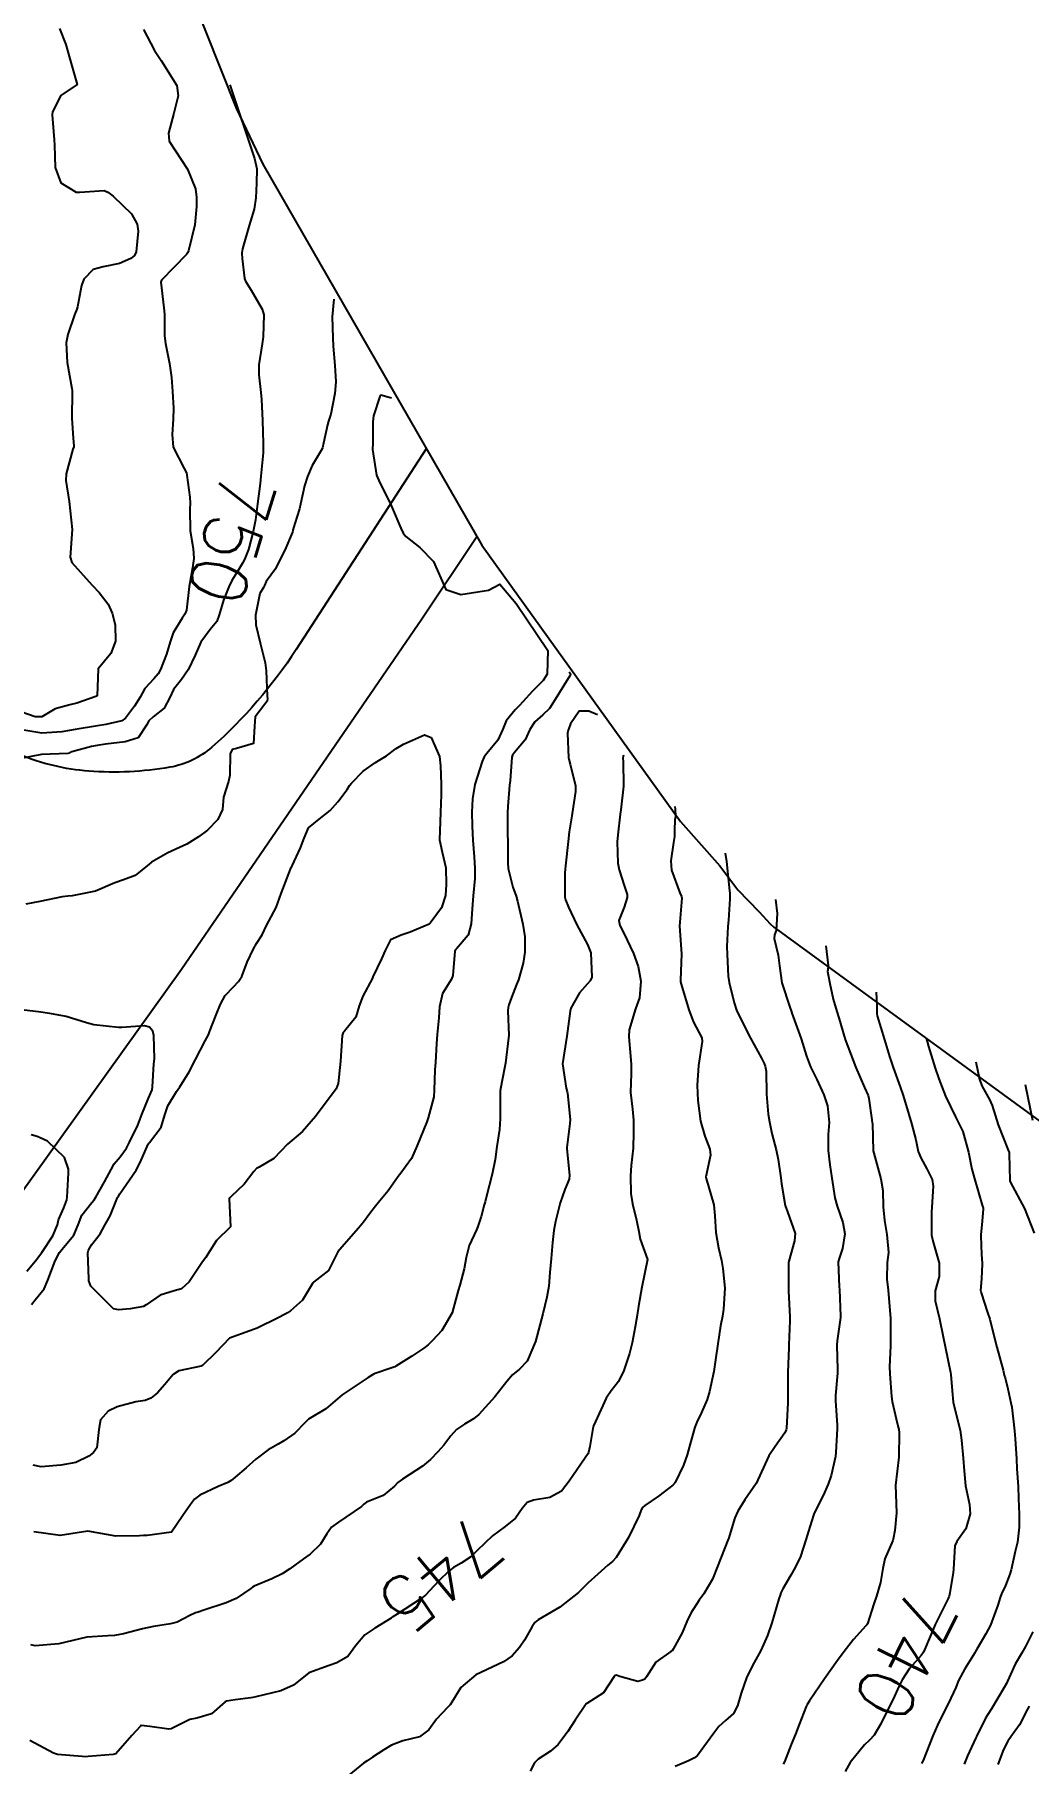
# Model space of a CAD drawing. Header units: metres. Extents: x 298520 to 308411, y 7433745 to 7450750.
# Drawn here: x 302203.5 to 302274.9, y 7441614 to 7441738.3 of the extents above; entities that cross this region are included whole.
import ezdxf
from ezdxf.enums import TextEntityAlignment as Align

# ---------------------------------------------------------------- set-up
doc = ezdxf.new("R2010")
doc.units = ezdxf.units.M
doc.header["$LTSCALE"] = 10
for name, color, linetype in [('Area', 45, 'Continuous'), ('Cotas', 45, 'Continuous'), ('Curvas de Nivel 1m', 11, 'Continuous'), ('Curvas de Nivel 5m', 15, 'Continuous'), ('Vias Primárias', 230, 'Continuous')]:
    doc.layers.add(name, color=color, linetype=linetype)
doc.styles.add('Style-STANDARD', font='STANDARD.shx')

msp = doc.modelspace()

# ---------------------------------------------------------------- linework, layer by layer
at = {"layer": 'Area'}
msp.add_polyline3d([(302208.02, 7441757.96, 752.92), (302217.98, 7441732.97, 750.75), (302219.88, 7441728.95, 750.72), (302235.62, 7441701.55, 748.02), (302249.92, 7441681.69, 744.9), (302252.73, 7441678.49, 749), (302254.04, 7441676.77, 747.78), (302255.56, 7441675.19, 743.49), (302256.37, 7441674.33, 743.11), (302256.62, 7441674.08, 742.91), (302293.4, 7441647.23, 734.24)], dxfattribs=at)
at = {"layer": 'Curvas de Nivel 1m', "flags": 128}
for points, elevation in [([(302205.26, 7441738.69), (302205.72, 7441737.56), (302205.97, 7441736.69), (302206.55, 7441734.68), (302205.36, 7441733.87), (302204.76, 7441732.7), (302204.74, 7441732.48), (302204.88, 7441730.7), (302204.9, 7441730.3), (302204.97, 7441728.7), (302205.37, 7441727.59), (302206.47, 7441726.94), (302206.72, 7441726.93), (302208.47, 7441727.05), (302208.75, 7441726.94), (302209.12, 7441726.65), (302210.44, 7441725.37), (302210.85, 7441724.63), (302210.92, 7441724.13), (302210.79, 7441722.63), (302210.67, 7441722.37), (302210.41, 7441722.15), (302209.58, 7441721.81), (302208.4, 7441721.57), (302207.69, 7441721.37), (302207.02, 7441720.67), (302206.86, 7441720.21), (302206.56, 7441718.68), (302206.51, 7441718.53), (302206.36, 7441718.12), (302205.86, 7441716.69), (302205.75, 7441716.1), (302205.81, 7441714.69), (302206.16, 7441712.81), (302206.18, 7441712.68), (302206.18, 7441712.57), (302206.16, 7441710.68), (302206.25, 7441709.25), (302206.3, 7441708.68), (302206.3, 7441708.63), (302206.24, 7441708.46), (302205.74, 7441706.69), (302205.72, 7441706.19), (302205.96, 7441704.68), (302206.17, 7441702.68), (302206.04, 7441700.68), (302206.15, 7441700.31), (302207.61, 7441698.67), (302208.12, 7441698.15), (302208.77, 7441697.31), (302209.06, 7441696.65), (302209.27, 7441695.82), (302209.3, 7441694.64), (302208.96, 7441693.76), (302208.05, 7441692.66), (302207.97, 7441690.72), (302207.89, 7441690.66), (302206.52, 7441690.18), (302206.02, 7441690.07), (302204.95, 7441689.77), (302204.01, 7441689.21), (302203.52, 7441689.21), (302202.02, 7441689.73)], 752), ([(302211.32, 7441738.62), (302212.1, 7441737.11), (302212.43, 7441736.61), (302212.58, 7441736.4), (302213.7, 7441734.59), (302213.8, 7441733.85), (302213.5, 7441732.6), (302213.1, 7441731.18), (302213.15, 7441730.6), (302214.48, 7441728.59), (302215.04, 7441727.16), (302215.13, 7441726.58), (302215.12, 7441725.91), (302215.01, 7441724.58), (302214.55, 7441722.72), (302214.5, 7441722.59), (302214.41, 7441722.46), (302213.48, 7441721.52), (302212.61, 7441720.61), (302212.55, 7441720.45), (302212.77, 7441718.61), (302212.81, 7441718.16), (302212.82, 7441716.61), (302212.88, 7441716.06), (302213.18, 7441714.6), (302213.31, 7441713.6), (302213.39, 7441712.6), (302213.47, 7441711.41), (302213.45, 7441710.6), (302213.36, 7441709.5), (302213.45, 7441708.6), (302214.23, 7441707.06), (302214.39, 7441706.75), (302214.43, 7441706.59), (302214.63, 7441705.01), (302214.66, 7441704.58), (302214.65, 7441704.13), (302214.67, 7441702.58), (302214.88, 7441701.3), (302214.92, 7441700.58), (302214.82, 7441699.91), (302214.59, 7441698.58), (302214.39, 7441696.87), (302214.29, 7441696.59), (302214.1, 7441696.3), (302213.43, 7441695.25), (302213.22, 7441694.6), (302212.96, 7441693.71), (302212.54, 7441692.61), (302212.37, 7441692.29), (302212.05, 7441691.93), (302211.41, 7441691.25), (302211.06, 7441690.62), (302210.67, 7441689.97), (302210.01, 7441689.1), (302209.74, 7441688.91), (302208.59, 7441688.65), (302208, 7441688.55), (302206.39, 7441688.29), (302206, 7441688.23), (302205.44, 7441688.13), (302204, 7441688.02), (302202.43, 7441688.29)], 751), ([(302224.99, 7441719.23), (302224.86, 7441717.96), (302224.92, 7441716.46), (302224.95, 7441715.85), (302225.06, 7441714.46), (302225.13, 7441713.29), (302225.07, 7441712.46), (302224.78, 7441710.97), (302224.61, 7441710.47), (302224.53, 7441710.21), (302224.25, 7441708.89), (302224.18, 7441708.54), (302224.15, 7441708.47), (302223.43, 7441707.28), (302223.09, 7441706.48), (302222.88, 7441705.82), (302222.59, 7441704.49), (302222.52, 7441704.16), (302222.18, 7441703.11), (302222.04, 7441702.62), (302222.01, 7441702.49), (302221.48, 7441701.18), (302221.12, 7441700.5), (302220.81, 7441699.84), (302220.13, 7441698.93), (302220, 7441698.64), (302219.94, 7441698.51), (302219.68, 7441698.08), (302219.37, 7441696.52), (302219.38, 7441695.81), (302219.7, 7441694.52), (302220.06, 7441693.1), (302220.13, 7441692.52), (302220.21, 7441690.69), (302220.22, 7441690.52), (302220.21, 7441690.34), (302220.03, 7441690.12), (302219.33, 7441689.21), (302219.3, 7441688.53), (302219.22, 7441687.3), (302217.99, 7441686.94), (302217.68, 7441686.85), (302217.54, 7441686.54), (302217.52, 7441685), (302217.42, 7441684.55), (302217.07, 7441683.42), (302216.98, 7441682.55), (302216.66, 7441681.82), (302215.92, 7441681.06), (302215.27, 7441680.57), (302214.43, 7441680.06), (302213.9, 7441679.8), (302213.06, 7441679.43), (302211.89, 7441678.76), (302211.72, 7441678.61), (302210.71, 7441677.8), (302209.88, 7441677.48), (302209.24, 7441677.28), (302207.86, 7441676.66), (302206.19, 7441676.34), (302205.86, 7441676.32), (302205.45, 7441676.27), (302203.86, 7441675.93), (302202.84, 7441675.74)], 749), ([(302229.14, 7441712.13), (302228.38, 7441712.33), (302228.29, 7441712.25), (302227.85, 7441710.85), (302227.8, 7441710.42), (302227.79, 7441708.88), (302227.78, 7441708.42), (302228.07, 7441706.58), (302228.12, 7441706.42), (302228.22, 7441706.2), (302229.12, 7441704.41), (302229.82, 7441702.76), (302229.98, 7441702.4), (302230.17, 7441702.17), (302231.17, 7441701.39), (302232.15, 7441700.37), (302233.04, 7441698.36), (302234.12, 7441697.99), (302236.12, 7441698.32), (302236.92, 7441698.74), (302238.09, 7441697.35), (302240.38, 7441693.98), (302240.32, 7441692.28), (302240.05, 7441691.82), (302239.27, 7441691.06), (302238.58, 7441690.29), (302238.32, 7441690), (302238.02, 7441689.71), (302237.39, 7441688.93), (302237.13, 7441688.31), (302236.78, 7441687.53), (302235.99, 7441686.56), (302235.8, 7441686.32), (302235.65, 7441686), (302235.13, 7441684.33), (302234.96, 7441683.32), (302234.92, 7441682.34), (302234.93, 7441681.34), (302234.98, 7441680.33), (302235.08, 7441679.15), (302235.13, 7441678.33), (302235.13, 7441677.59), (302235.02, 7441676.33), (302234.93, 7441675.41), (302234.87, 7441674.33), (302234.66, 7441673.51), (302233.82, 7441672.53), (302233.72, 7441672.44), (302233.68, 7441672.35), (302233.54, 7441670.61), (302233.44, 7441670.35), (302232.81, 7441669.32), (302232.58, 7441668.36), (302232.54, 7441667.57), (302232.42, 7441666.36), (302232.38, 7441665.72), (302232.3, 7441664.36), (302232.25, 7441663.83), (302232.21, 7441662.36), (302232.17, 7441661.89), (302231.78, 7441660.37), (302231.75, 7441660.29), (302231.67, 7441660.09), (302230.99, 7441658.38), (302230.57, 7441657.46), (302229.81, 7441656.4), (302229.62, 7441656.15), (302228.89, 7441655.13), (302228.29, 7441654.41), (302227.98, 7441654.03), (302227.59, 7441653.5), (302227.13, 7441652.88), (302226.77, 7441652.43), (302225.56, 7441651.08), (302225.27, 7441650.74), (302225.13, 7441650.45), (302224.61, 7441649.39), (302223.53, 7441648.56), (302223.49, 7441648.52), (302223.46, 7441648.47), (302222.74, 7441647.26), (302221.88, 7441646.49), (302221.65, 7441646.34), (302221.5, 7441646.26), (302220.99, 7441645.99), (302219.49, 7441645.25), (302218.96, 7441645.05), (302217.48, 7441644.54), (302216.51, 7441643.51), (302215.54, 7441642.57), (302215.45, 7441642.52), (302213.85, 7441642.18), (302213.45, 7441641.92), (302212.85, 7441641.19), (302212.31, 7441640.6), (302211.83, 7441640.21), (302211.43, 7441640.06), (302210.76, 7441639.95), (302209.42, 7441639.6), (302208.77, 7441639.29), (302208.22, 7441638.65), (302208.09, 7441637.96), (302207.96, 7441636.65), (302207.72, 7441636.32), (302207.38, 7441636.05), (302206.45, 7441635.59), (302205.37, 7441635.39), (302203.96, 7441635.29), (302203.37, 7441635.4)], 748), ([(302241.91, 7441692.45), (302242, 7441692.3), (302242.01, 7441692.25), (302241.96, 7441692.16), (302240.79, 7441690.27), (302240.49, 7441689.81), (302240.02, 7441689.34), (302239.45, 7441688.84), (302239.09, 7441688.29), (302238.75, 7441687.54), (302237.99, 7441686.64), (302237.84, 7441686.45), (302237.79, 7441686.3), (302237.66, 7441684.61), (302237.62, 7441684.3), (302237.49, 7441682.76), (302237.47, 7441682.3), (302237.48, 7441680.74), (302237.49, 7441680.3), (302237.49, 7441678.7), (302237.53, 7441678.3), (302237.87, 7441676.97), (302238.09, 7441676.3), (302238.19, 7441675.96), (302238.58, 7441674.29), (302238.73, 7441673.39), (302238.73, 7441672.29), (302238.6, 7441671.5), (302238.26, 7441670.3), (302238.13, 7441669.95), (302237.77, 7441669.03), (302237.58, 7441668.49), (302237.53, 7441668.3), (302237.51, 7441668.06), (302237.57, 7441666.3), (302237.56, 7441666.13), (302237.34, 7441664.31), (302237.06, 7441662.95), (302236.96, 7441662.31), (302236.94, 7441661.56), (302236.95, 7441660.31), (302236.89, 7441659.53), (302236.71, 7441658.31), (302236.58, 7441657.38), (302236.37, 7441656.32), (302235.94, 7441654.65), (302235.86, 7441654.33), (302235.81, 7441654.12), (302235.59, 7441653.27), (302235.35, 7441652.56), (302235.24, 7441652.33), (302234.71, 7441651.19), (302234.51, 7441650.34), (302234.36, 7441649.52), (302234.04, 7441648.34), (302233.92, 7441647.95), (302233.5, 7441646.35), (302232.75, 7441645.09), (302232.09, 7441644.36), (302231.78, 7441644.06), (302231.47, 7441643.81), (302230.61, 7441643.24), (302229.45, 7441642.51), (302229.38, 7441642.47), (302229.15, 7441642.4), (302227.9, 7441641.97), (302227.45, 7441641.71), (302225.6, 7441640.45), (302225.43, 7441640.31), (302224.42, 7441639.46), (302223.42, 7441638.84), (302223.18, 7441638.71), (302222.93, 7441638.47), (302222.18, 7441637.71), (302221.39, 7441637.14), (302220.98, 7441636.91), (302220.27, 7441636.51), (302219.38, 7441635.83), (302218.69, 7441635.21), (302217.91, 7441634.53), (302217.6, 7441634.3), (302217.36, 7441634.16), (302216.67, 7441633.87), (302215.35, 7441633.23), (302214.97, 7441632.95), (302214.68, 7441632.58), (302214.13, 7441631.78), (302213.31, 7441630.59), (302211.57, 7441630.35), (302211.31, 7441630.33), (302211.01, 7441630.32), (302209.31, 7441630.3), (302207.31, 7441630.66), (302205.31, 7441630.33), (302203.42, 7441630.6)], 747), ([(302243.94, 7441689.34), (302243.33, 7441689.62), (302242.64, 7441689.62), (302242.01, 7441688.7), (302241.89, 7441688.37), (302241.83, 7441688.25), (302241.78, 7441688.03), (302241.86, 7441686.25), (302241.88, 7441686.15), (302241.98, 7441685.81), (302242.36, 7441684.25), (302242.37, 7441683.84), (302242.13, 7441682.25), (302242.1, 7441682.08), (302241.92, 7441680.93), (302241.83, 7441680.25), (302241.64, 7441678.5), (302241.62, 7441678.25), (302241.6, 7441677.98), (302241.61, 7441676.25), (302241.64, 7441676.04), (302241.86, 7441675.51), (302242.45, 7441674.24), (302243.23, 7441672.83), (302243.46, 7441672.23), (302243.55, 7441670.48), (302243.43, 7441670.23), (302242.66, 7441669.36), (302242.02, 7441668.25), (302241.97, 7441668.04), (302241.74, 7441666.25), (302241.44, 7441664.25), (302241.7, 7441662.5), (302241.77, 7441662.25), (302241.8, 7441662.14), (302241.97, 7441660.25), (302241.96, 7441659.96), (302241.74, 7441658.25), (302241.74, 7441658.15), (302241.94, 7441656.25), (302241.91, 7441655.96), (302241.61, 7441655.21), (302241.27, 7441654.26), (302240.92, 7441652.92), (302240.8, 7441652.26), (302240.71, 7441651.41), (302240.62, 7441650.26), (302240.53, 7441649.25), (302240.45, 7441648.27), (302240.31, 7441647.48), (302240.02, 7441646.27), (302239.48, 7441644.28), (302238.88, 7441642.87), (302238.33, 7441642.29), (302237.84, 7441641.9), (302237.44, 7441641.42), (302236.57, 7441640.31), (302235.42, 7441639.04), (302235.03, 7441638.72), (302234.39, 7441638.34), (302233.8, 7441637.96), (302233.4, 7441637.5), (302232.91, 7441636.84), (302232.47, 7441636.36), (302231.93, 7441635.81), (302231.37, 7441635.33), (302229.92, 7441634.39), (302229.6, 7441634.15), (302229.36, 7441633.89), (302228.54, 7441633.21), (302227.34, 7441632.74), (302227.16, 7441632.6), (302226.98, 7441632.43), (302225.32, 7441631.29), (302224.83, 7441630.94), (302224.49, 7441630.46), (302224.04, 7441629.73), (302223.3, 7441628.99), (302222.99, 7441628.78), (302222.55, 7441628.48), (302221.83, 7441627.94), (302221.28, 7441627.59), (302220.54, 7441627.23), (302219.27, 7441626.69), (302219.15, 7441626.63), (302219.02, 7441626.52), (302217.96, 7441625.82), (302217.25, 7441625.51), (302215.65, 7441624.97), (302215.25, 7441624.84), (302215.04, 7441624.77), (302214.63, 7441624.58), (302213.72, 7441624.1), (302213.24, 7441624), (302212.03, 7441623.81), (302211.23, 7441623.63), (302209.86, 7441623.27), (302209.23, 7441623.14), (302208.75, 7441623.12), (302207.23, 7441623.04), (302205.72, 7441622.68), (302205.22, 7441622.54), (302203.53, 7441622.4), (302203.22, 7441622.49)], 746), ([(302249.51, 7441682.75), (302249.54, 7441682.57), (302249.55, 7441682.01), (302249.51, 7441681.79), (302249.48, 7441681.06), (302249.47, 7441680.61), (302249.42, 7441680.16), (302249.22, 7441678.84), (302249.27, 7441678.17), (302249.87, 7441676.56), (302249.99, 7441676.28), (302250.01, 7441676.16), (302249.84, 7441674.16), (302249.98, 7441672.16), (302249.91, 7441670.28), (302249.92, 7441670.16), (302249.96, 7441669.98), (302250.52, 7441668.15), (302250.85, 7441667.24), (302251.44, 7441666.13), (302251.48, 7441665.87), (302251.2, 7441664.14), (302251.12, 7441662.72), (302251.14, 7441662.14), (302251.17, 7441661.62), (302251.35, 7441660.13), (302251.66, 7441659.06), (302252.02, 7441658.13), (302252.08, 7441657.68), (302251.74, 7441656.13), (302251.75, 7441656), (302252.32, 7441654.12), (302252.38, 7441653.33), (302252.45, 7441652.12), (302252.65, 7441651.03), (302252.85, 7441650.12), (302252.95, 7441649.53), (302253.09, 7441648.12), (302253.01, 7441646.61), (302252.93, 7441646.12), (302252.8, 7441645.42), (302252.6, 7441644.12), (302252.46, 7441643.13), (302252.3, 7441642.13), (302252.01, 7441640.7), (302251.84, 7441640.13), (302251.42, 7441639.19), (302251.08, 7441638.48), (302250.95, 7441638.14), (302250.6, 7441636.94), (302250.39, 7441636.15), (302250.12, 7441635.4), (302249.52, 7441634.16), (302249.46, 7441634.06), (302249.36, 7441633.95), (302248.34, 7441633.18), (302247.34, 7441632.51), (302247.17, 7441632.35), (302247.08, 7441632.18), (302246.93, 7441631.79), (302246.17, 7441630.2), (302245.3, 7441628.77), (302245.03, 7441628.48), (302244.69, 7441628.22), (302243.96, 7441627.55), (302243.27, 7441626.93), (302242.92, 7441626.58), (302242.59, 7441626.24), (302241.25, 7441625.19), (302240.67, 7441624.85), (302239.68, 7441624.28), (302239.44, 7441624.08), (302239.24, 7441623.8), (302238.69, 7441622.82), (302238.35, 7441622.29), (302237.82, 7441621.69), (302237.2, 7441621.25), (302235.19, 7441620.33), (302234.13, 7441619.4), (302233.47, 7441618.35), (302233.36, 7441618.16), (302233.17, 7441617.97), (302232.37, 7441617.14), (302231.82, 7441616.37), (302231.14, 7441615.87), (302229.95, 7441615.58), (302229.13, 7441615.26), (302228.59, 7441614.94), (302227.76, 7441614.41), (302227.4, 7441614.14), (302227.12, 7441613.96), (302225.27, 7441612.45)], 744), ([(302253.13, 7441679.41), (302253.21, 7441678.81), (302253.44, 7441676.69), (302253.45, 7441676.53), (302253.46, 7441676.11), (302253.37, 7441674.59), (302253.32, 7441674.12), (302253.24, 7441672.69), (302253.26, 7441672.12), (302253.35, 7441670.56), (302253.4, 7441670.11), (302253.77, 7441668.65), (302253.95, 7441668.11), (302254.1, 7441667.76), (302254.94, 7441666.1), (302255.73, 7441664.67), (302255.92, 7441664.29), (302256, 7441664.09), (302256.07, 7441663.74), (302256.09, 7441662.08), (302256.22, 7441660.63), (302256.31, 7441660.08), (302256.48, 7441659.25), (302256.78, 7441658.07), (302256.94, 7441657.37), (302257.13, 7441656.07), (302257.18, 7441655.63), (302257.43, 7441654.06), (302257.6, 7441653.62), (302258.15, 7441652.05), (302258.1, 7441651.52), (302257.69, 7441650.06), (302257.67, 7441649.94), (302257.67, 7441648.06), (302257.67, 7441647.91), (302257.78, 7441646.06), (302257.78, 7441645.78), (302257.69, 7441644.06), (302257.69, 7441643.85), (302257.63, 7441642.06), (302257.63, 7441641.88), (302257.63, 7441640.06), (302257.62, 7441639.87), (302257.54, 7441638.06), (302257.52, 7441637.95), (302257.41, 7441637.73), (302256.71, 7441636.75), (302256.27, 7441636.08), (302255.36, 7441634.09), (302254.55, 7441632.9), (302254.03, 7441632.1), (302253.81, 7441631.62), (302253.37, 7441630.11), (302253.35, 7441630.07), (302253.31, 7441630), (302252.57, 7441628.12), (302252.21, 7441627.19), (302251.59, 7441626.14), (302251.26, 7441625.69), (302250.65, 7441624.75), (302250.37, 7441624.15), (302250.04, 7441623.34), (302249.39, 7441622.16), (302249.31, 7441622.06), (302249.21, 7441622), (302248.15, 7441621.23), (302247.47, 7441620.18), (302247.35, 7441620.02), (302247.19, 7441619.93), (302246.85, 7441619.85), (302245.55, 7441620.2), (302245.28, 7441620.29), (302245.19, 7441620.28), (302245.16, 7441620.25), (302245.14, 7441620.21), (302244.38, 7441619.02), (302243.17, 7441618.26), (302243.13, 7441618.23), (302242.34, 7441617.06), (302241.82, 7441616.25), (302241.13, 7441615.31), (302240.56, 7441614.83), (302239.68, 7441614.27), (302239.41, 7441613.99), (302239.11, 7441613.4)], 743), ([(302256.75, 7441676.08), (302256.87, 7441675.06), (302256.8, 7441673.85), (302256.67, 7441673.53), (302256.65, 7441673.26), (302256.94, 7441672.07), (302257.03, 7441671.29), (302257.21, 7441670.07), (302257.77, 7441668.33), (302257.87, 7441668.06), (302257.92, 7441667.9), (302258.58, 7441666.05), (302258.97, 7441664.81), (302259.26, 7441664.04), (302259.71, 7441663.13), (302260.22, 7441662.03), (302260.47, 7441661.24), (302260.59, 7441660.03), (302260.52, 7441659.17), (302260.52, 7441658.03), (302260.66, 7441657), (302260.8, 7441656.03), (302261.01, 7441654.63), (302261.17, 7441654.02), (302261.59, 7441652.84), (302261.72, 7441652.02), (302261.56, 7441650.97), (302261.31, 7441650.27), (302261.25, 7441650.02), (302261.33, 7441648.22), (302261.34, 7441648.02), (302261.42, 7441646.11), (302261.41, 7441646.02), (302261.18, 7441644.33), (302261.16, 7441644.02), (302261.2, 7441642.28), (302261.19, 7441642.02), (302261.05, 7441640.41), (302261.05, 7441640.02), (302261.17, 7441638.27), (302261.17, 7441638.02), (302261.08, 7441636.33), (302261.05, 7441636.02), (302260.75, 7441634.65), (302260.53, 7441634.03), (302260.16, 7441633.22), (302259.58, 7441632.04), (302259.5, 7441631.87), (302259.33, 7441631.34), (302259.01, 7441630.34), (302258.93, 7441630.04), (302258.53, 7441628.82), (302258.16, 7441628.05), (302257.84, 7441627.5), (302257.27, 7441626.51), (302257.12, 7441626.21), (302257.07, 7441626.06), (302256.99, 7441625.79), (302256.47, 7441624.07), (302256.16, 7441623.14), (302255.68, 7441622.08), (302255.2, 7441621.21), (302254.82, 7441620.47), (302254.66, 7441620.1), (302254.28, 7441619), (302254, 7441618.1), (302253.72, 7441617.55), (302253.16, 7441617.04), (302252.66, 7441616.61), (302252.3, 7441616.12), (302251.13, 7441614.52), (302250.92, 7441614.35), (302250.49, 7441614.15), (302249.53, 7441613.74)], 742), ([(302260.36, 7441672.74), (302260.52, 7441671.32), (302260.5, 7441671.01), (302260.49, 7441670.9), (302260.53, 7441670.66), (302260.65, 7441670.03), (302260.89, 7441668.91), (302261.15, 7441668.02), (302261.3, 7441667.56), (302261.74, 7441666.01), (302262.52, 7441664), (302263.14, 7441662.56), (302263.4, 7441661.99), (302263.46, 7441661.76), (302263.68, 7441660.22), (302263.7, 7441659.99), (302263.71, 7441659.96), (302263.77, 7441657.99), (302263.8, 7441657.83), (302264.32, 7441655.98), (302264.46, 7441655.14), (302264.49, 7441653.98), (302264.58, 7441652.99), (302264.75, 7441651.98), (302264.86, 7441650.68), (302264.78, 7441649.98), (302264.75, 7441648.77), (302264.84, 7441647.98), (302264.97, 7441646.52), (302265, 7441645.98), (302265.02, 7441644.45), (302265, 7441643.97), (302264.95, 7441642.48), (302264.97, 7441641.97), (302265.07, 7441640.34), (302265.12, 7441639.97), (302265.42, 7441638.74), (302265.57, 7441638.13), (302265.61, 7441637.97), (302265.63, 7441637.74), (302265.6, 7441635.97), (302265.36, 7441633.97), (302265.44, 7441631.97), (302265.32, 7441630.7), (302265.21, 7441630.08), (302265.17, 7441629.97), (302264.61, 7441628.67), (302264.46, 7441627.98), (302264.29, 7441626.97), (302264.01, 7441625.98), (302263.82, 7441625.42), (302263.35, 7441623.99), (302263.31, 7441623.92), (302263.24, 7441623.84), (302262.36, 7441622.87), (302261.69, 7441622.01), (302261.21, 7441621.35), (302260.27, 7441620.03), (302259.18, 7441618.46), (302259.02, 7441618.2), (302258.94, 7441618.04), (302258.45, 7441616.75), (302258.17, 7441616.05), (302257.88, 7441615.31), (302257.39, 7441614.06), (302257.29, 7441613.89)], 741), ([(302203.26, 7441646.96), (302203.51, 7441647.28), (302204.16, 7441648.07), (302204.43, 7441648.7), (302204.96, 7441650.1), (302205.27, 7441650.68), (302205.56, 7441651.05), (302206.31, 7441651.93), (302206.61, 7441652.67), (302206.87, 7441653.38), (302207.6, 7441654.29), (302207.77, 7441654.48), (302207.88, 7441654.66), (302208.5, 7441655.77), (302208.99, 7441656.65), (302209.21, 7441657.06), (302209.64, 7441657.56), (302210.08, 7441658.2), (302210.3, 7441658.63), (302210.9, 7441659.85), (302211.2, 7441660.62), (302211.68, 7441661.78), (302211.92, 7441662.38), (302211.96, 7441662.61), (302212.06, 7441664.26), (302212.09, 7441664.61), (302212.05, 7441666.3), (302211.99, 7441666.61), (302211.75, 7441666.9), (302211.38, 7441666.98), (302209.75, 7441666.87), (302209.52, 7441666.87), (302207.75, 7441667.06), (302207.21, 7441667.21), (302205.76, 7441667.67), (302204.58, 7441667.88), (302203.76, 7441667.99), (302202.33, 7441668.16)], 748), ([(302267.6, 7441666.07), (302267.6, 7441666.04), (302267.6, 7441666.01), (302267.62, 7441665.94), (302267.65, 7441665.85), (302267.74, 7441665.51), (302268.21, 7441663.94), (302268.48, 7441663.17), (302268.97, 7441661.93), (302269.68, 7441660.45), (302269.95, 7441659.92), (302270.2, 7441659.38), (302270.61, 7441657.91), (302270.85, 7441656.69), (302271.07, 7441655.91), (302271.6, 7441654.1), (302271.65, 7441653.94), (302271.66, 7441653.9), (302271.67, 7441653.84), (302271.59, 7441652.94), (302271.51, 7441651.97), (302271.5, 7441651.9), (302271.56, 7441650.54), (302271.59, 7441649.93), (302271.59, 7441649.9), (302271.59, 7441649.86), (302271.54, 7441648.83), (302271.49, 7441647.93), (302271.5, 7441647.9), (302271.52, 7441647.79), (302271.98, 7441646.37), (302272.14, 7441645.89), (302272.42, 7441644.82), (302272.65, 7441643.88), (302273.1, 7441642.24), (302273.19, 7441641.87), (302273.25, 7441641.67), (302273.44, 7441640.88), (302273.67, 7441639.87), (302273.73, 7441639.57), (302273.92, 7441637.86), (302273.97, 7441637.3), (302274.06, 7441635.86), (302274.1, 7441635.14), (302274.18, 7441633.86), (302274.22, 7441632.99), (302274.26, 7441631.86), (302274.25, 7441630.93), (302274.13, 7441629.86), (302273.98, 7441629.19), (302273.69, 7441627.87), (302273.6, 7441627.55), (302273.28, 7441626.75), (302272.99, 7441626.15), (302272.89, 7441625.88), (302272.72, 7441625.34), (302272.19, 7441623.89), (302271.86, 7441623.26), (302271.22, 7441622.18), (302271.12, 7441622), (302271.07, 7441621.9), (302270.35, 7441620.75), (302269.91, 7441619.91), (302269.7, 7441619.41), (302269.18, 7441618.29), (302268.98, 7441617.92), (302268.38, 7441616.71), (302268.06, 7441615.94), (302267.35, 7441614.17), (302267.25, 7441613.95)], 739), ([(302271.15, 7441664.39), (302271.41, 7441663.12), (302271.6, 7441662.63), (302272.13, 7441661.68), (302272.31, 7441661.27), (302272.75, 7441659.88), (302273.46, 7441658.05), (302273.53, 7441657.87), (302273.55, 7441657.78), (302273.58, 7441655.87), (302273.59, 7441655.84), (302273.62, 7441655.77), (302274.65, 7441653.86), (302275.34, 7441652.09)], 738), ([(302274.7, 7441662.77), (302275.21, 7441660.2)], 737), ([(302202.91, 7441649.34), (302203.55, 7441650.1), (302204.01, 7441650.7), (302204.78, 7441651.9), (302205.12, 7441652.69), (302205.21, 7441653.05), (302205.59, 7441653.89), (302205.79, 7441654.48), (302205.83, 7441654.68), (302205.91, 7441656.39), (302205.92, 7441656.68), (302205.64, 7441657.53), (302204.4, 7441658.7), (302203.89, 7441658.94), (302203.66, 7441659.02), (302203.23, 7441659.14)], 747), ([(302275.24, 7441623.42), (302274.71, 7441622.36), (302274.42, 7441621.86), (302273.98, 7441621.09), (302273.43, 7441619.87), (302273.35, 7441619.71), (302273.19, 7441619.42), (302272.26, 7441617.88), (302271.85, 7441617.2), (302271.19, 7441615.9), (302271.14, 7441615.79), (302270.54, 7441614.5), (302270.3, 7441613.91)], 738), ([(302274.97, 7441618.06), (302274.86, 7441617.85), (302274.29, 7441616.73), (302273.67, 7441615.86), (302273.45, 7441615.56), (302273.13, 7441614.95), (302272.72, 7441613.88)], 737)]:
    msp.add_lwpolyline(points, dxfattribs=dict(at, elevation=elevation))
at = {"layer": 'Curvas de Nivel 1m', "elevation": 749, "flags": 128}
msp.add_lwpolyline([(302232, 7441687.72), (302232.58, 7441686.36), (302232.66, 7441685.68), (302232.71, 7441684.36), (302232.71, 7441683.6), (302232.67, 7441682.36), (302232.63, 7441681.66), (302232.6, 7441680.36), (302232.79, 7441679.47), (302233.04, 7441678.36), (302233.07, 7441677.16), (302233.02, 7441676.36), (302232.74, 7441675.48), (302231.92, 7441674.37), (302231.88, 7441674.33), (302231.84, 7441674.3), (302230.49, 7441673.73), (302229.83, 7441673.51), (302229.07, 7441673.16), (302228.68, 7441672.41), (302228.42, 7441671.8), (302227.79, 7441670.5), (302227.77, 7441670.44), (302227.77, 7441670.42), (302227.08, 7441669.12), (302226.81, 7441668.43), (302226.57, 7441667.62), (302225.75, 7441666.61), (302225.67, 7441666.51), (302225.64, 7441666.44), (302225.6, 7441666.3), (302225.46, 7441664.44), (302225.3, 7441662.85), (302225.15, 7441662.45), (302223.67, 7441660.47), (302222.74, 7441659.4), (302221.65, 7441658.49), (302220.68, 7441657.46), (302219.63, 7441656.83), (302219.43, 7441656.72), (302219.23, 7441656.52), (302218.54, 7441655.6), (302217.6, 7441654.72), (302217.52, 7441654.63), (302217.47, 7441654.54), (302217.57, 7441652.54), (302216.56, 7441651.55), (302215.93, 7441650.56), (302215.78, 7441650.33), (302215.55, 7441650.01), (302214.6, 7441648.57), (302214.03, 7441648.08), (302213.52, 7441647.93), (302212.51, 7441647.61), (302211.51, 7441646.93), (302211.31, 7441646.81), (302210.35, 7441646.63), (302209.5, 7441646.56), (302209.15, 7441646.64), (302207.53, 7441648.28), (302207.39, 7441648.66), (302207.38, 7441648.82), (302207.31, 7441650.66), (302207.36, 7441650.85), (302207.56, 7441651.23), (302208.2, 7441652.02), (302208.54, 7441652.65), (302208.91, 7441653.32), (302209.45, 7441654.64), (302209.5, 7441654.75), (302209.61, 7441654.91), (302210.77, 7441656.62), (302211.08, 7441657.17), (302211.65, 7441658.47), (302211.7, 7441658.56), (302211.75, 7441658.61), (302212.57, 7441659.69), (302212.85, 7441660.6), (302213.05, 7441661.23), (302213.69, 7441662.27), (302213.92, 7441662.59), (302214.6, 7441663.68), (302215.04, 7441664.57), (302215.74, 7441665.92), (302215.97, 7441666.33), (302216.06, 7441666.56), (302216.53, 7441667.79), (302216.85, 7441668.55), (302217.17, 7441669.16), (302217.79, 7441669.8), (302218.15, 7441670.17), (302218.38, 7441670.53), (302218.77, 7441671.56), (302219.22, 7441672.53), (302219.44, 7441672.9), (302219.83, 7441673.54), (302220.16, 7441674.19), (302220.33, 7441674.51), (302220.85, 7441675.5), (302221.21, 7441676.5), (302221.88, 7441678.26), (302221.95, 7441678.42), (302221.99, 7441678.49), (302222.6, 7441679.79), (302222.85, 7441680.48), (302223.18, 7441681.22), (302223.93, 7441681.84), (302224.73, 7441682.46), (302225.29, 7441683.1), (302225.96, 7441683.99), (302226.13, 7441684.27), (302226.25, 7441684.44), (302227.1, 7441685.3), (302227.98, 7441685.92), (302228.29, 7441686.11), (302228.77, 7441686.41), (302229.48, 7441686.92), (302229.99, 7441687.24), (302231.52, 7441687.9)], close=True, dxfattribs=at)
at = {"layer": 'Curvas de Nivel 5m', "flags": 128}
for points, elevation in [([(302217.51, 7441734.64), (302219.28, 7441729.36), (302219.45, 7441728.6), (302219.43, 7441727.57), (302219.38, 7441726.53), (302219.26, 7441725.72), (302218.91, 7441724.53), (302218.42, 7441722.85), (302218.37, 7441722.58), (302218.37, 7441722.54), (302218.41, 7441722.15), (302218.58, 7441720.73), (302218.64, 7441720.54), (302219.04, 7441719.88), (302219.85, 7441718.52), (302219.95, 7441718.11), (302219.9, 7441716.52), (302219.84, 7441716.02), (302219.59, 7441714.52), (302219.59, 7441713.8), (302219.74, 7441712.52), (302219.8, 7441712.02), (302219.86, 7441710.52), (302219.9, 7441708.86), (302219.92, 7441708.51), (302219.9, 7441708.18), (302219.75, 7441706.52), (302219.69, 7441705.99), (302219.51, 7441704.52), (302219.35, 7441703.36), (302219.19, 7441702.52), (302218.86, 7441701.23), (302218.56, 7441700.53), (302218.43, 7441700.26), (302218.14, 7441699.78), (302217.66, 7441699.01), (302217.45, 7441698.55), (302217.06, 7441697.6), (302216.76, 7441696.55), (302216.58, 7441696.07), (302216.09, 7441695.49), (302215.42, 7441694.57), (302215.02, 7441693.63), (302214.53, 7441692.58), (302214.05, 7441691.9), (302213.47, 7441691.16), (302213.19, 7441690.6), (302212.8, 7441689.82), (302212.01, 7441689.21), (302211.69, 7441688.93), (302211.53, 7441688.61), (302210.92, 7441687.7), (302209.99, 7441687.41), (302208.58, 7441687.24), (302207.99, 7441687.15), (302207.58, 7441687.07), (302206.16, 7441686.68), (302206.03, 7441686.63), (302205.98, 7441686.6), (302205.88, 7441686.58), (302203.98, 7441686.5), (302202.48, 7441686.22)], 750), ([(302245.86, 7441686.38), (302245.79, 7441686.4), (302245.77, 7441686.2), (302245.79, 7441686.01), (302245.81, 7441684.21), (302245.62, 7441682.53), (302245.58, 7441682.21), (302245.41, 7441680.72), (302245.37, 7441680.22), (302245.42, 7441678.68), (302245.51, 7441678.21), (302245.87, 7441677.08), (302246.08, 7441676.42), (302246.09, 7441676.21), (302245.86, 7441675.52), (302245.49, 7441674.57), (302245.55, 7441674.21), (302245.83, 7441673.64), (302246.53, 7441672.2), (302246.87, 7441671.26), (302247.07, 7441670.19), (302246.97, 7441668.99), (302246.69, 7441668.2), (302246.23, 7441666.69), (302246.21, 7441666.2), (302246.33, 7441664.81), (302246.37, 7441664.2), (302246.36, 7441663.55), (302246.33, 7441662.2), (302246.47, 7441660.99), (302246.54, 7441660.2), (302246.54, 7441659.32), (302246.5, 7441658.2), (302246.37, 7441656.94), (302246.31, 7441656.2), (302246.34, 7441654.93), (302246.46, 7441654.2), (302246.76, 7441653.02), (302246.91, 7441652.19), (302247.02, 7441651.64), (302247.55, 7441650.18), (302247.13, 7441648.19), (302246.89, 7441646.82), (302246.79, 7441646.19), (302246.66, 7441645.35), (302246.44, 7441644.2), (302246.24, 7441643.43), (302245.84, 7441642.2), (302245.45, 7441641.42), (302244.92, 7441640.74), (302244.57, 7441640.22), (302244.21, 7441639.43), (302243.67, 7441638.23), (302243.61, 7441638.03), (302243.39, 7441636.73), (302243.3, 7441636.31), (302243.27, 7441636.23), (302243.06, 7441635.92), (302241.9, 7441634.25), (302241.68, 7441633.93), (302241.35, 7441633.53), (302240.53, 7441633.08), (302239.34, 7441632.87), (302238.9, 7441632.72), (302238.52, 7441632.29), (302238.04, 7441631.58), (302237.32, 7441630.99), (302236.4, 7441630.31), (302235.3, 7441629.26), (302234.83, 7441628.81), (302234.14, 7441628.34), (302233.59, 7441628.04), (302233.28, 7441627.81), (302232.54, 7441627.09), (302231.86, 7441626.36), (302231.57, 7441626.06), (302231.26, 7441625.82), (302229.54, 7441624.69), (302229.24, 7441624.5), (302229.19, 7441624.46), (302229.12, 7441624.4), (302227.95, 7441623.69), (302227.23, 7441623.19), (302226.58, 7441622.43), (302226.01, 7441621.63), (302225.2, 7441621.18), (302224.66, 7441621), (302223.19, 7441620.47), (302222.09, 7441619.57), (302221.18, 7441619.17), (302219.38, 7441618.73), (302219.17, 7441618.69), (302219.03, 7441618.67), (302217.9, 7441618.53), (302217.27, 7441618.44), (302217.17, 7441618.38), (302216.19, 7441617.53), (302215.15, 7441617.21), (302214.63, 7441617.1), (302213.59, 7441616.59), (302213.3, 7441616.43), (302213.14, 7441616.42), (302211.77, 7441616.6), (302211.14, 7441616.67), (302211.1, 7441616.65), (302211.06, 7441616.61), (302210.46, 7441615.95), (302209.32, 7441614.64), (302209.12, 7441614.6), (302207.33, 7441614.45), (302207.12, 7441614.43), (302206.9, 7441614.44), (302205.12, 7441614.6), (302204.85, 7441614.69), (302203.13, 7441615.61)], 745), ([(302263.98, 7441669.41), (302264.03, 7441668.48), (302264.02, 7441667.86), (302264.05, 7441667.7), (302264.59, 7441665.98), (302264.93, 7441664.78), (302265.19, 7441663.98), (302265.7, 7441662.61), (302265.92, 7441661.97), (302266.33, 7441660.61), (302266.53, 7441659.96), (302266.82, 7441658.79), (302267.01, 7441657.95), (302267.18, 7441657.49), (302267.63, 7441656.7), (302268, 7441655.94), (302268.08, 7441655.47), (302267.97, 7441653.94), (302267.95, 7441653.58), (302267.96, 7441651.94), (302268.07, 7441651.43), (302268.51, 7441649.93), (302268.5, 7441648.96), (302268.22, 7441647.93), (302268.23, 7441647.22), (302268.53, 7441645.93), (302268.8, 7441644.62), (302268.93, 7441643.93), (302269.33, 7441642.05), (302269.35, 7441641.92), (302269.44, 7441640.74), (302269.52, 7441639.92), (302269.54, 7441639.81), (302270.01, 7441637.91), (302270.12, 7441637.19), (302270.23, 7441635.91), (302270.31, 7441634.98), (302270.41, 7441633.91), (302270.68, 7441632.57), (302270.74, 7441631.91), (302270.42, 7441630.81), (302269.77, 7441629.92), (302269.64, 7441629.59), (302269.55, 7441627.92), (302269.52, 7441627.68), (302269.27, 7441626.23), (302269.22, 7441625.97), (302269.2, 7441625.92), (302269.16, 7441625.82), (302268.23, 7441623.94), (302267.93, 7441623.24), (302267.38, 7441621.95), (302267.21, 7441621.72), (302266.37, 7441620.79), (302265.84, 7441619.96), (302265.64, 7441619.52), (302265.18, 7441618.53), (302264.9, 7441617.97), (302264.32, 7441616.81), (302263.83, 7441615.98), (302263.49, 7441615.63), (302263.14, 7441615.29), (302262.11, 7441614.01), (302261.74, 7441613.38)], 740)]:
    msp.add_lwpolyline(points, dxfattribs=dict(at, elevation=elevation))
at = {"layer": 'Vias Primárias'}
msp.add_lwpolyline([(302231.64, 7441708.47), (302222.28, 7441694.04, -0.069011), (302216.21, 7441687.02, -0.137817), (302213.2, 7441685.58, -0.061825), (302207.38, 7441685.3, -0.079977), (302202.39, 7441686.49, -0.005717), (302192.93, 7441690.56, 0.00955), (302182.64, 7441694.88, 0.045279), (302162.03, 7441701, 0.028166), (302142.61, 7441703.77, 0.023108), (302115.05, 7441704.84, 0.007908), (302095.19, 7441704.39, -0.045662), (302085.3, 7441704.91, -0.161059), (302079.95, 7441707.58, -0.154418), (302078.83, 7441709.72), (302077.3, 7441719.25), (302075.43, 7441734.34), (302073.92, 7441746.51)], format="xyb", dxfattribs=at)
at = {"layer": 'Vias Primárias', "elevation": 748.08}
msp.add_lwpolyline([(302235.28, 7441702.14), (302231.32, 7441696.24), (302214.03, 7441671.05), (302202.34, 7441654.72), (302193.34, 7441642.81), (302178.78, 7441623.12), (302166.32, 7441605.27), (302160.94, 7441596.41, 0.348336), (302161.81, 7441589.44, 0.036368), (302166.3, 7441585.62), (302177.54, 7441577.6), (302194.12, 7441565.85), (302208.04, 7441556.44, 0.036901), (302213.72, 7441553.17, 0.025784), (302225.24, 7441548.36, 0.033083), (302245.89, 7441542.47, 0.04574), (302263.61, 7441540.33, -0.001386), (302278.85, 7441539.85, 0.000615), (302298.68, 7441539.19, 0.001913), (302321.46, 7441538.55, -0.006817), (302342.53, 7441537.75, -0.027636), (302361.31, 7441535.73, -0.126934)], format="xyb", dxfattribs=at)

# ---------------------------------------------------------------- texts
at = {"layer": 'Cotas', "style": 'Style-STANDARD'}
for s, rotation, p in [('750', 253.2953, (302217.64, 7441701.99, 750)), ('745', 219.7653, (302232.69, 7441627.52, 745)), ('740', 243.6888, (302266.11, 7441621.7, 740))]:
    msp.add_text(s, height=4, rotation=rotation, dxfattribs=at).set_placement(p, align=Align.MIDDLE_CENTER)

doc.saveas('drawing.dxf')
